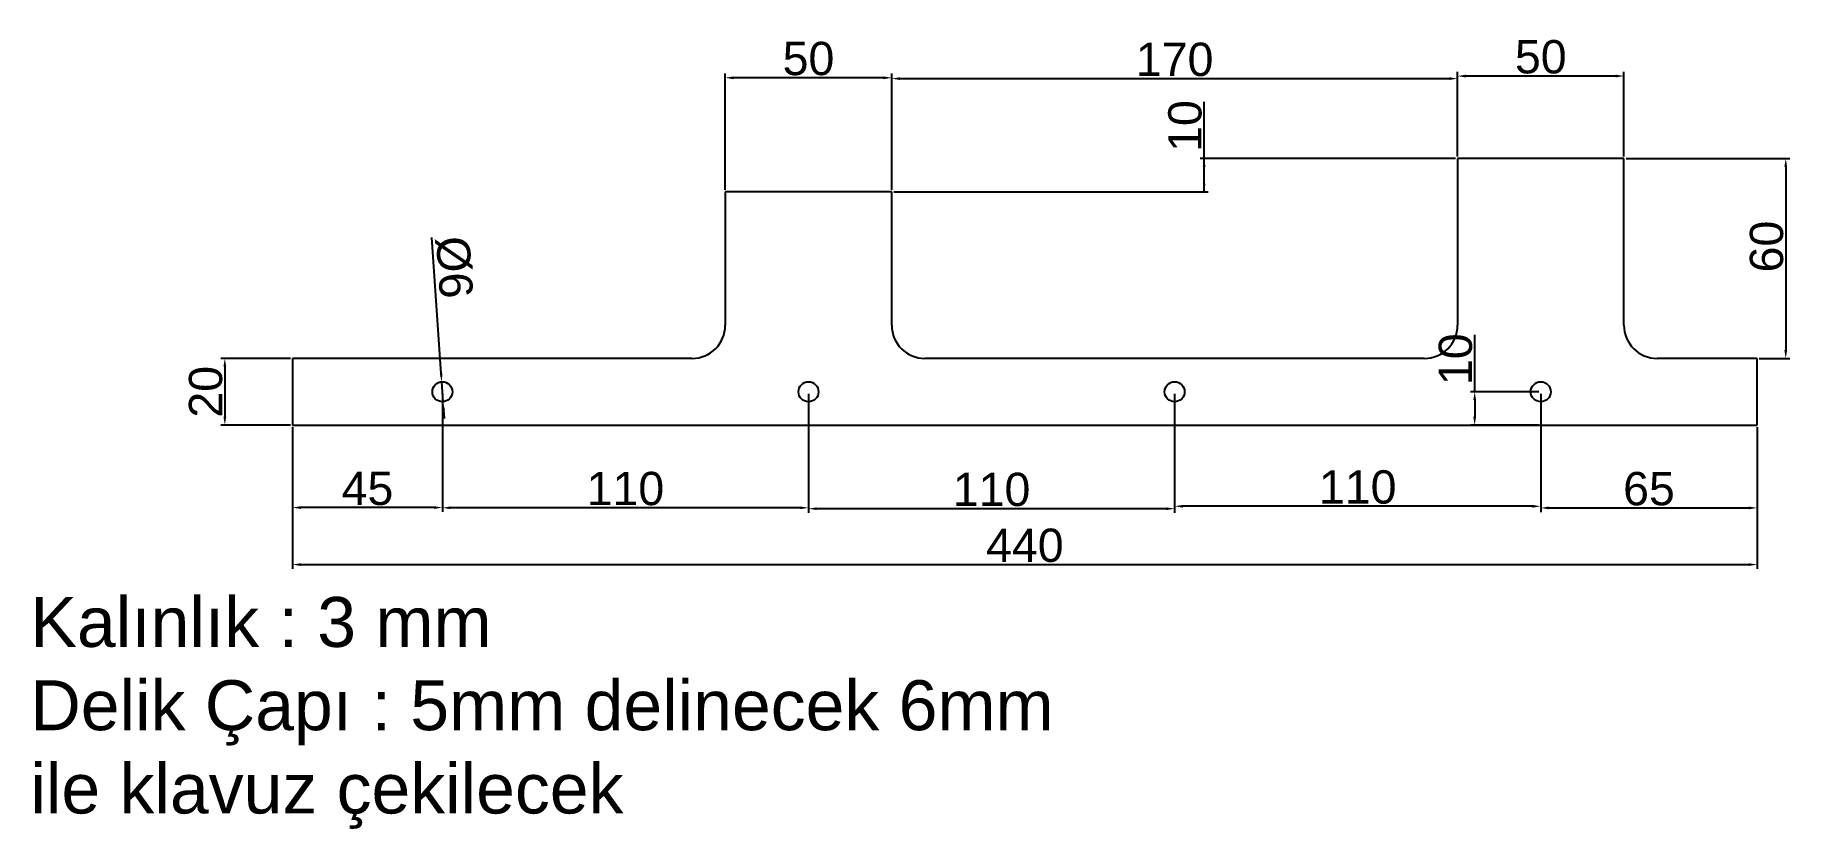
# Model space of a CAD drawing. Header units: millimetres. Extents: x 2135 to 2662, y 259 to 497.
import ezdxf

# ---------------------------------------------------------------- set-up
doc = ezdxf.new("R2010")
doc.units = ezdxf.units.MM
doc.styles.get("Standard").update_dxf_attribs({"font": 'arial.ttf'})
doc.dimstyles.new('ISO-25', dxfattribs={"dimtxt": 2.5, "dimasz": 2.5, "dimexe": 1.25, "dimexo": 0.625, "dimtad": 1, "dimtxsty": 'Standard', "dimcen": 2.5, "dimadec": 0, "dimazin": 0, "dimtfac": 1, "dimtmove": 0, "dimatfit": 3, "dimfxl": 1, "dimarcsym": 0})

# ---------------------------------------------------------------- blocks, each defined once
blk = doc.blocks.new('*D10')
at = {"color": 0, "lineweight": -2}
for p, q in [((2562.6, 460.92), (2562.6, 486.33)), ((2610.1, 485.08), (2565.1, 485.08)), ((2612.6, 460.92), (2612.6, 486.33))]:
    blk.add_line(p, q, dxfattribs=at)
at = {"color": 0}
for points in [[(2565.1, 485.5), (2565.1, 484.66), (2562.6, 485.08)], [(2610.1, 484.66), (2610.1, 485.5), (2612.6, 485.08)]]:
    blk.add_solid(points, dxfattribs=at)
at = {"layer": 'Defpoints', "color": 0}
for p in [(2562.6, 485.08), (2562.6, 460.29), (2612.6, 460.29)]:
    blk.add_point(p, dxfattribs=at)
at = {"color": 0, "insert": (2587.6, 490.81), "char_height": 10, "attachment_point": 5}
blk.add_mtext('50', dxfattribs=at)
blk = doc.blocks.new('*D14')
at = {"color": 0, "lineweight": -2}
for p, q in [((2342.6, 450.92), (2342.6, 485.81)), ((2392.6, 450.92), (2392.6, 485.81)), ((2390.1, 484.56), (2345.1, 484.56))]:
    blk.add_line(p, q, dxfattribs=at)
at = {"color": 0}
for points in [[(2345.1, 484.97), (2345.1, 484.14), (2342.6, 484.56)], [(2390.1, 484.14), (2390.1, 484.97), (2392.6, 484.56)]]:
    blk.add_solid(points, dxfattribs=at)
at = {"layer": 'Defpoints', "color": 0}
for p in [(2342.6, 484.56), (2342.6, 450.29), (2392.6, 450.29)]:
    blk.add_point(p, dxfattribs=at)
at = {"color": 0, "insert": (2367.6, 490.29), "char_height": 10, "attachment_point": 5}
blk.add_mtext('50', dxfattribs=at)
blk = doc.blocks.new('*D25')
at = {"color": 0, "lineweight": -2}
for p, q in [((2567.74, 390.29), (2567.74, 407.37)), ((2586.97, 390.29), (2566.49, 390.29)), ((2567.74, 387.79), (2567.74, 382.79)), ((2586.97, 380.29), (2566.49, 380.29))]:
    blk.add_line(p, q, dxfattribs=at)
at = {"color": 0}
for points in [[(2568.16, 387.79), (2567.33, 387.79), (2567.74, 390.29)], [(2567.33, 382.79), (2568.16, 382.79), (2567.74, 380.29)]]:
    blk.add_solid(points, dxfattribs=at)
at = {"layer": 'Defpoints', "color": 0}
for p in [(2587.6, 390.29), (2567.74, 380.29), (2587.6, 380.29)]:
    blk.add_point(p, dxfattribs=at)
at = {"color": 0, "insert": (2562.01, 400.08), "char_height": 10, "attachment_point": 5, "rotation": 90}
blk.add_mtext('10', dxfattribs=at)
blk = doc.blocks.new('*D29')
at = {"color": 0, "lineweight": -2}
for p, q in [((2392.6, 450.92), (2392.6, 485.56)), ((2562.6, 460.92), (2562.6, 485.56)), ((2395.1, 484.31), (2560.1, 484.31))]:
    blk.add_line(p, q, dxfattribs=at)
at = {"color": 0}
for points in [[(2395.1, 484.73), (2395.1, 483.89), (2392.6, 484.31)], [(2560.1, 483.89), (2560.1, 484.73), (2562.6, 484.31)]]:
    blk.add_solid(points, dxfattribs=at)
at = {"layer": 'Defpoints', "color": 0}
for p in [(2562.6, 484.31), (2562.6, 460.29), (2392.6, 450.29)]:
    blk.add_point(p, dxfattribs=at)
at = {"color": 0, "insert": (2477.6, 490.04), "char_height": 10, "attachment_point": 5}
blk.add_mtext('170', dxfattribs=at)
blk = doc.blocks.new('*D31')
at = {"color": 0, "lineweight": -2}
for p, q in [((2212.6, 379.67), (2212.6, 337.16)), ((2652.6, 379.67), (2652.6, 337.16)), ((2215.1, 338.41), (2650.1, 338.41))]:
    blk.add_line(p, q, dxfattribs=at)
at = {"color": 0}
for points in [[(2215.1, 338.83), (2215.1, 338), (2212.6, 338.41)], [(2650.1, 338), (2650.1, 338.83), (2652.6, 338.41)]]:
    blk.add_solid(points, dxfattribs=at)
at = {"layer": 'Defpoints', "color": 0}
for p in [(2212.6, 380.29), (2652.6, 380.29), (2652.6, 338.41)]:
    blk.add_point(p, dxfattribs=at)
at = {"color": 0, "insert": (2432.6, 344.14), "char_height": 10, "attachment_point": 5}
blk.add_mtext('440', dxfattribs=at)
blk = doc.blocks.new('*D32')
at = {"color": 0, "lineweight": -2}
for p, q in [((2587.6, 389.67), (2587.6, 354.17)), ((2652.6, 379.04), (2652.6, 354.17)), ((2590.1, 355.42), (2650.1, 355.42))]:
    blk.add_line(p, q, dxfattribs=at)
at = {"color": 0}
for points in [[(2590.1, 355.84), (2590.1, 355.01), (2587.6, 355.42)], [(2650.1, 355.01), (2650.1, 355.84), (2652.6, 355.42)]]:
    blk.add_solid(points, dxfattribs=at)
at = {"layer": 'Defpoints', "color": 0}
for p in [(2587.6, 390.29), (2652.6, 379.67), (2652.6, 355.42)]:
    blk.add_point(p, dxfattribs=at)
at = {"color": 0, "insert": (2620.1, 361.15), "char_height": 10, "attachment_point": 5}
blk.add_mtext('65', dxfattribs=at)
blk = doc.blocks.new('*D33')
at = {"color": 0, "lineweight": -2}
for p, q in [((2477.6, 389.67), (2477.6, 354.67)), ((2587.6, 389.67), (2587.6, 354.67)), ((2585.1, 355.92), (2480.1, 355.92))]:
    blk.add_line(p, q, dxfattribs=at)
at = {"color": 0}
for points in [[(2480.1, 356.34), (2480.1, 355.5), (2477.6, 355.92)], [(2585.1, 355.5), (2585.1, 356.34), (2587.6, 355.92)]]:
    blk.add_solid(points, dxfattribs=at)
at = {"layer": 'Defpoints', "color": 0}
for p in [(2477.6, 390.29), (2587.6, 390.29), (2477.6, 355.92)]:
    blk.add_point(p, dxfattribs=at)
at = {"color": 0, "insert": (2532.6, 361.65), "char_height": 10, "attachment_point": 5}
blk.add_mtext('110', dxfattribs=at)
blk = doc.blocks.new('*D34')
at = {"color": 0, "lineweight": -2}
for p, q in [((2367.6, 389.67), (2367.6, 353.94)), ((2477.6, 389.67), (2477.6, 353.94)), ((2475.1, 355.19), (2370.1, 355.19))]:
    blk.add_line(p, q, dxfattribs=at)
at = {"color": 0}
for points in [[(2370.1, 355.61), (2370.1, 354.77), (2367.6, 355.19)], [(2475.1, 354.77), (2475.1, 355.61), (2477.6, 355.19)]]:
    blk.add_solid(points, dxfattribs=at)
at = {"layer": 'Defpoints', "color": 0}
for p in [(2367.6, 390.29), (2477.6, 390.29), (2367.6, 355.19)]:
    blk.add_point(p, dxfattribs=at)
at = {"color": 0, "insert": (2422.6, 360.92), "char_height": 10, "attachment_point": 5}
blk.add_mtext('110', dxfattribs=at)
blk = doc.blocks.new('*D35')
at = {"color": 0, "lineweight": -2}
for p, q in [((2257.6, 389.67), (2257.6, 354.28)), ((2212.6, 379.67), (2212.6, 354.28)), ((2255.1, 355.53), (2215.1, 355.53))]:
    blk.add_line(p, q, dxfattribs=at)
at = {"color": 0}
for points in [[(2215.1, 355.95), (2215.1, 355.12), (2212.6, 355.53)], [(2255.1, 355.12), (2255.1, 355.95), (2257.6, 355.53)]]:
    blk.add_solid(points, dxfattribs=at)
at = {"layer": 'Defpoints', "color": 0}
for p in [(2257.6, 390.29), (2212.6, 380.29), (2212.6, 355.53)]:
    blk.add_point(p, dxfattribs=at)
at = {"color": 0, "insert": (2235.1, 361.24), "char_height": 10, "attachment_point": 5}
blk.add_mtext('45', dxfattribs=at)
blk = doc.blocks.new('*D36')
at = {"color": 0, "lineweight": -2}
for p, q in [((2257.6, 389.67), (2257.6, 354.21)), ((2367.6, 389.67), (2367.6, 354.21)), ((2365.1, 355.46), (2260.1, 355.46))]:
    blk.add_line(p, q, dxfattribs=at)
at = {"color": 0}
for points in [[(2260.1, 355.88), (2260.1, 355.05), (2257.6, 355.46)], [(2365.1, 355.05), (2365.1, 355.88), (2367.6, 355.46)]]:
    blk.add_solid(points, dxfattribs=at)
at = {"layer": 'Defpoints', "color": 0}
for p in [(2257.6, 390.29), (2367.6, 390.29), (2257.6, 355.46)]:
    blk.add_point(p, dxfattribs=at)
at = {"color": 0, "insert": (2312.6, 361.19), "char_height": 10, "attachment_point": 5}
blk.add_mtext('110', dxfattribs=at)
blk = doc.blocks.new('*D37')
at = {"color": 0, "lineweight": -2}
for p, q in [((2613.22, 460.29), (2662.45, 460.29)), ((2661.2, 457.79), (2661.2, 402.79)), ((2653.22, 400.29), (2662.45, 400.29))]:
    blk.add_line(p, q, dxfattribs=at)
at = {"color": 0}
for points in [[(2661.61, 457.79), (2660.78, 457.79), (2661.2, 460.29)], [(2660.78, 402.79), (2661.61, 402.79), (2661.2, 400.29)]]:
    blk.add_solid(points, dxfattribs=at)
at = {"layer": 'Defpoints', "color": 0}
for p in [(2612.6, 460.29), (2652.6, 400.29), (2661.2, 400.29)]:
    blk.add_point(p, dxfattribs=at)
at = {"color": 0, "insert": (2655.47, 433.9), "char_height": 10, "attachment_point": 5, "rotation": 90}
blk.add_mtext('60', dxfattribs=at)
blk = doc.blocks.new('*D38')
at = {"color": 0, "lineweight": -2}
for p, q in [((2486.47, 450.29), (2486.47, 477.37)), ((2561.97, 460.29), (2485.22, 460.29)), ((2486.47, 452.79), (2486.47, 457.79)), ((2393.22, 450.29), (2487.72, 450.29))]:
    blk.add_line(p, q, dxfattribs=at)
at = {"color": 0}
for points in [[(2486.88, 457.79), (2486.05, 457.79), (2486.47, 460.29)], [(2486.05, 452.79), (2486.88, 452.79), (2486.47, 450.29)]]:
    blk.add_solid(points, dxfattribs=at)
at = {"layer": 'Defpoints', "color": 0}
for p in [(2486.47, 460.29), (2562.6, 460.29), (2392.6, 450.29)]:
    blk.add_point(p, dxfattribs=at)
at = {"color": 0, "insert": (2480.74, 470.08), "char_height": 10, "attachment_point": 5, "rotation": 90}
blk.add_mtext('10', dxfattribs=at)
blk = doc.blocks.new('*D39')
at = {"color": 0, "lineweight": -2}
for p, q in [((2211.97, 400.29), (2191, 400.29)), ((2192.25, 397.79), (2192.25, 382.79)), ((2211.97, 380.29), (2191, 380.29))]:
    blk.add_line(p, q, dxfattribs=at)
at = {"color": 0}
for points in [[(2192.67, 397.79), (2191.83, 397.79), (2192.25, 400.29)], [(2191.83, 382.79), (2192.67, 382.79), (2192.25, 380.29)]]:
    blk.add_solid(points, dxfattribs=at)
at = {"layer": 'Defpoints', "color": 0}
for p in [(2212.6, 400.29), (2192.25, 380.29), (2212.6, 380.29)]:
    blk.add_point(p, dxfattribs=at)
at = {"color": 0, "insert": (2186.52, 390.29), "char_height": 10, "attachment_point": 5, "rotation": 90}
blk.add_mtext('20', dxfattribs=at)
blk = doc.blocks.new('*D40')
at = {"color": 0, "lineweight": -2}
for p, q in [((2257.23, 395.78), (2254.48, 436.57)), ((2257.8, 387.3), (2257.4, 393.29)), ((2257.97, 384.81), (2258.14, 382.31))]:
    blk.add_line(p, q, dxfattribs=at)
at = {"color": 0}
for points in [[(2256.81, 395.75), (2257.64, 395.81), (2257.4, 393.29)], [(2258.38, 384.83), (2257.55, 384.78), (2257.8, 387.3)]]:
    blk.add_solid(points, dxfattribs=at)
at = {"layer": 'Defpoints', "color": 0}
for p in [(2257.4, 393.29), (2257.8, 387.3)]:
    blk.add_point(p, dxfattribs=at)
at = {"color": 0, "insert": (2261.1, 427.66), "char_height": 10, "attachment_point": 5, "rotation": 273.8524}
blk.add_mtext('%%c6', dxfattribs=at)

msp = doc.modelspace()

# ---------------------------------------------------------------- linework, layer by layer
for p, q in [((2612.598, 460.294), (2562.598, 460.294)), ((2562.598, 460.294), (2562.598, 410.294)), ((2612.598, 410.294), (2612.598, 460.294)), ((2392.598, 450.294), (2342.598, 450.294)), ((2342.598, 450.294), (2342.598, 410.294)), ((2392.598, 410.294), (2392.598, 450.294)), ((2332.598, 400.294), (2212.598, 400.294)), ((2212.598, 400.294), (2212.598, 380.294)), ((2552.598, 400.294), (2402.598, 400.294)), ((2652.598, 400.294), (2622.598, 400.294)), ((2652.598, 380.294), (2652.598, 400.294)), ((2212.598, 380.294), (2652.598, 380.294))]:
    msp.add_line(p, q)
for centre in [(2257.598, 390.294), (2367.598, 390.294), (2477.598, 390.294), (2587.598, 390.294)]:
    msp.add_circle(centre, 3)
for centre, start, end in [((2332.598, 410.294), 270, 0), ((2402.598, 410.294), 180, 270), ((2552.598, 410.294), 270, 0), ((2622.598, 410.294), 180, 270)]:
    msp.add_arc(centre, 10, start, end)

# ---------------------------------------------------------------- texts
at = {"insert": (2133.845, 328.698), "char_height": 15, "width": 314.6992, "attachment_point": 1}
msp.add_mtext('{Kalınlık : 3 mm\\PDelik Çapı : 5mm delinecek 6mm ile klavuz çekilecek}', dxfattribs=at)

# ---------------------------------------------------------------- dimensions: what is measured, and where the dimension line sits
for base, p1, p2, picture, middle in [((2342.598, 484.557), (2392.598, 450.294), (2342.598, 450.294), '*D14', (2367.598, 490.287)), ((2562.598, 484.311), (2392.598, 450.294), (2562.598, 460.294), '*D29', (2477.598, 490.041)), ((2562.598, 485.081), (2612.598, 460.294), (2562.598, 460.294), '*D10', (2587.598, 490.811)), ((2212.598, 355.535), (2257.598, 390.294), (2212.598, 380.294), '*D35', (2235.098, 361.245)), ((2257.598, 355.465), (2367.598, 390.294), (2257.598, 390.294), '*D36', (2312.598, 361.195)), ((2367.598, 355.191), (2477.598, 390.294), (2367.598, 390.294), '*D34', (2422.598, 360.921)), ((2477.598, 355.918), (2587.598, 390.294), (2477.598, 390.294), '*D33', (2532.598, 361.648)), ((2652.598, 355.424), (2587.598, 390.294), (2652.598, 379.669), '*D32', (2620.098, 361.154)), ((2652.598, 338.412), (2212.598, 380.294), (2652.598, 380.294), '*D31', (2432.598, 344.142))]:
    dim = msp.add_linear_dim(base=base, p1=p1, p2=p2, dimstyle='ISO-25', override={"dimtxt": 10})
    dim.commit()
    dim.dimension.update_dxf_attribs({"geometry": picture, "text_midpoint": middle})
for base, p1, p2, picture, middle in [((2486.468, 460.294), (2392.598, 450.294), (2562.598, 460.294), '*D38', (2480.738, 470.084)), ((2192.25, 380.294), (2212.598, 400.294), (2212.598, 380.294), '*D39', (2186.52, 390.294))]:
    dim = msp.add_linear_dim(base=base, p1=p1, p2=p2, angle=90, dimstyle='ISO-25', override={"dimtxt": 10})
    dim.commit()
    dim.dimension.update_dxf_attribs({"geometry": picture, "text_midpoint": middle})
for base, p1, p2, angle, picture, middle, dimtype in [((2661.195, 400.294), (2612.598, 460.294), (2652.598, 400.294), 90, '*D37', (2661.195, 433.898), 160), ((2567.744, 380.294), (2587.598, 390.294), (2587.598, 380.294), 270, '*D25', (2567.744, 400.084), 161)]:
    dim = msp.add_linear_dim(base=base, p1=p1, p2=p2, angle=angle, dimstyle='ISO-25', override={"dimtxt": 10})
    dim.commit()
    dim.dimension.update_dxf_attribs({"geometry": picture, "text_midpoint": middle, "dimtype": dimtype})
dim = msp.add_diameter_dim_2p(p1=(2257.8, 387.301), p2=(2257.397, 393.288), dimstyle='ISO-25', override={"dimtxt": 10})
dim.commit()
dim.dimension.update_dxf_attribs({"geometry": '*D40', "text_midpoint": (2255.11, 427.254), "dimtype": 163})

doc.saveas('drawing.dxf')
